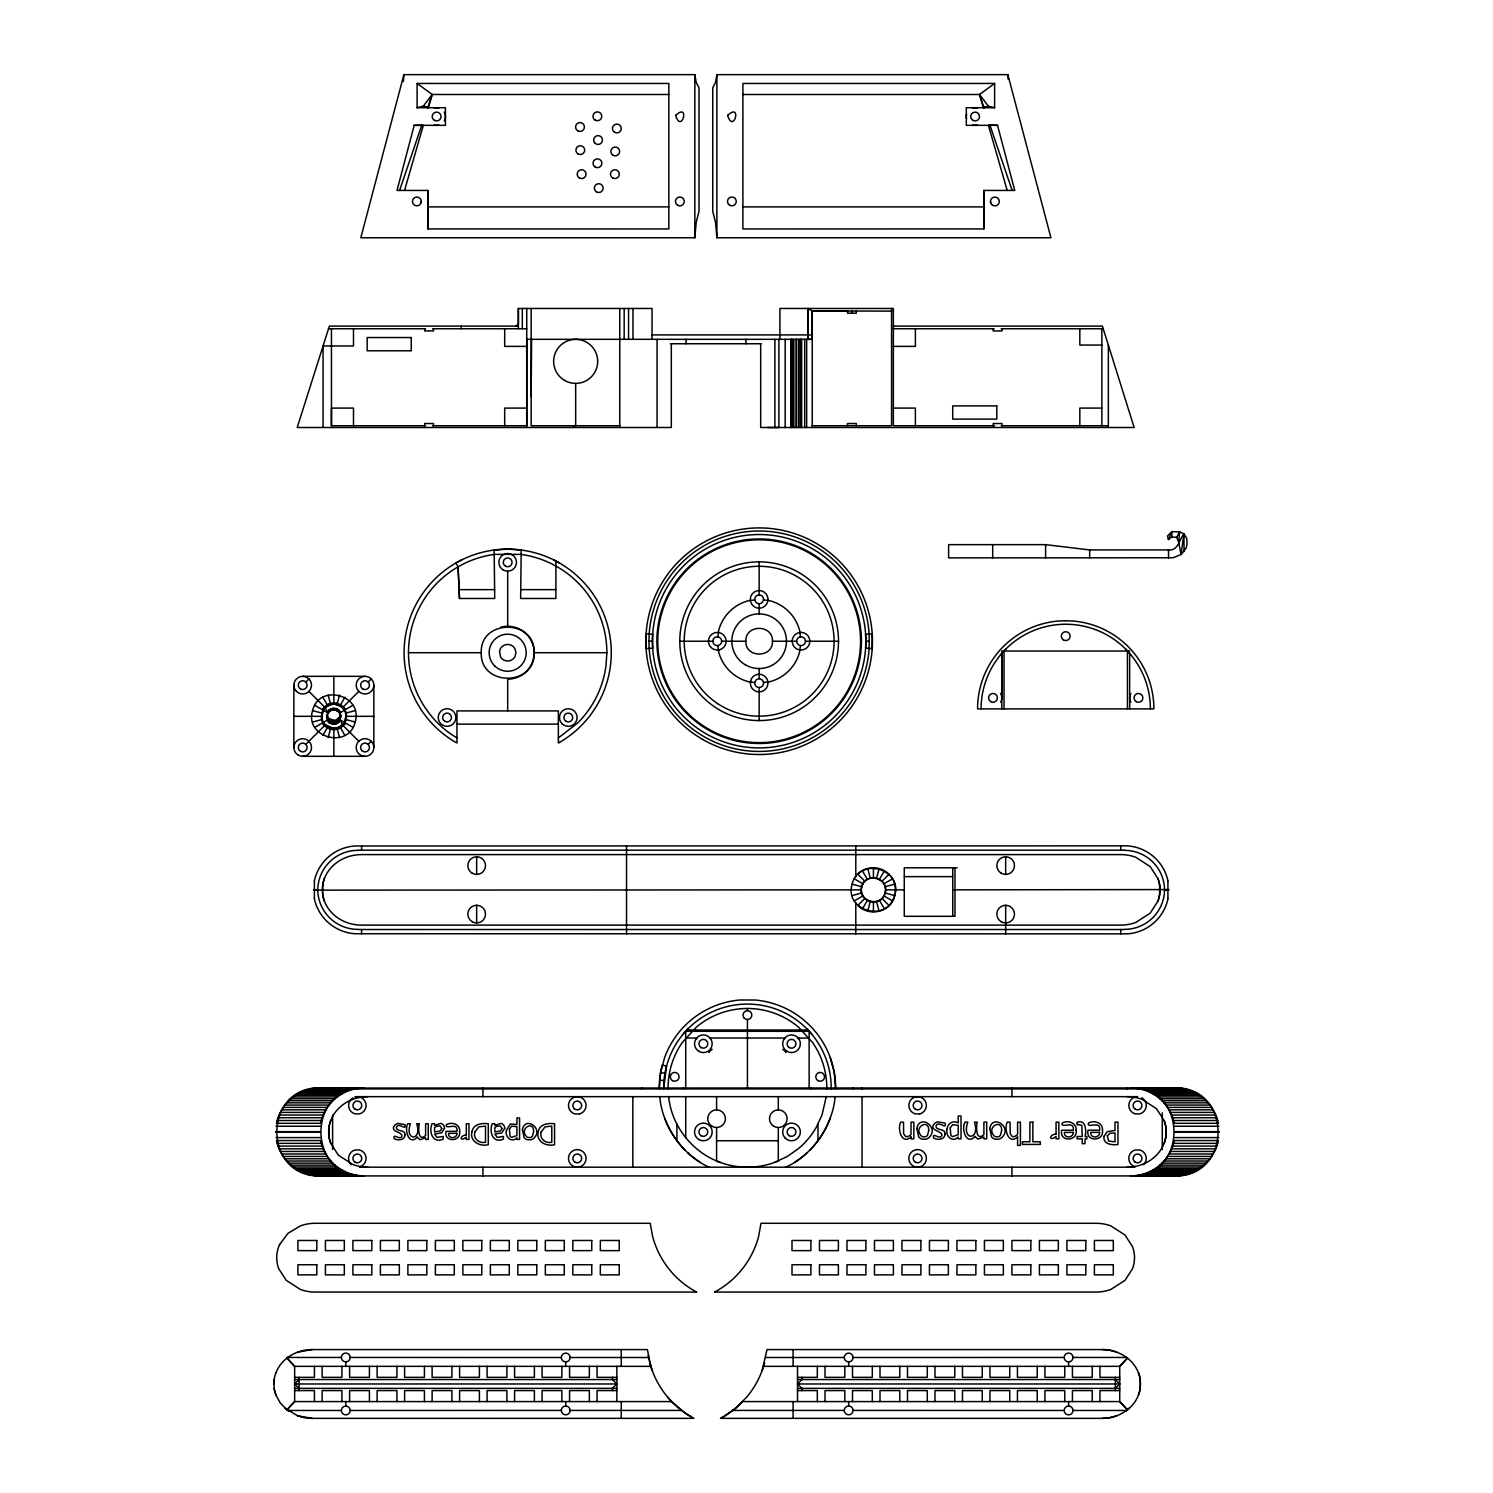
<?xml version="1.0" encoding="UTF-8"?>
<svg xmlns="http://www.w3.org/2000/svg" width="1493" height="1493" viewBox="0 0 1493 1493"><rect width="100%" height="100%" fill="white"/><g stroke="black" fill="none" stroke-linecap="round" stroke-linejoin="round"><path stroke-width="1.5" d="M323.067 427.502L323.067 345.965L353.486 345.965L353.486 328.74M425.598 425.729L331.446 425.729L331.446 328.74M333.853 676.329L333.872 703.763M424.684 328.74L424.684 330.942L433.493 330.942L433.493 328.74M518.37 328.74L518.37 308.472L652.068 308.472L652.068 339.322M621.256 1418.35L621.275 1401.591M793.119 1349.579L793.1 1366.338M994.674 425.729L893.355 425.729L893.355 308.472L779.906 308.472L779.906 339.322M1001.803 697.866L1001.803 651.041L1129.66 651.041M1004.024 708.876L1004.043 651.041M333.853 756.316L333.872 728.453L322.805 723.676L321.742 716.323L324.933 706.656C330.55 700.852 340.423 702.438 344.902 708.82L346.003 716.323L342.811 725.99C337.194 731.813 327.172 730.226 322.805 723.676M812.229 339.322L807.825 339.34L807.825 308.491L812.229 310.917L891.564 311.123L891.582 425.729L812.229 425.729M851.906 313.213L851.906 311.011M856.31 311.011L856.31 313.231L847.483 313.194L847.501 310.992L812.229 310.917L812.229 427.502M891.582 311.123L891.582 308.472M997.529 125.337L966.307 125.337L966.307 107.72L994.618 107.72L994.618 83.459L742.898 83.459L742.898 228.952L983.868 228.933L983.868 190.432L1014.736 190.432L997.529 125.337L989.934 125.113L988.422 125.337L1007.178 190.432M427.856 190.432L427.856 228.933L668.845 228.952L668.845 83.459L417.107 83.459L417.107 107.72L445.437 107.72L445.437 125.337L414.196 125.337L397.007 190.432L427.856 190.432L427.856 228.933M685.716 1087.837L685.735 1031.308L809.131 1031.308L809.15 1087.837M427.856 199.26L427.8 206.892L668.845 206.892M812.155 339.322L812.229 310.917M456.97 737.934L452.566 735.191A99.191 99.191 0 0 1 428.976 713.094L425.206 707.831A99.191 99.191 0 0 1 458.09 566.817L463.8 563.757A99.191 99.191 0 0 1 494.724 554.37L520.628 554.37A99.191 99.191 0 0 1 551.552 563.757L557.262 566.817A99.191 99.191 0 0 1 606.867 652.721L606.009 665.654A99.191 99.191 0 0 1 577.81 722.855L558.363 737.934M648.932 641.225L649.175 634.002A110.202 110.202 0 0 1 759.153 531.004A110.202 110.202 0 0 1 869.131 634.002L869.131 648.429A110.202 110.202 0 0 1 759.153 751.427A110.202 110.202 0 0 1 649.175 648.429L648.932 641.225L652.46 641.225L652.702 634.245L646.096 633.816L646.096 648.634L652.702 648.205L652.46 641.225M865.828 641.225L865.604 648.205A106.675 106.675 0 0 1 699.881 729.928A106.675 106.675 0 0 1 711.956 545.542A106.675 106.675 0 0 1 865.604 648.205L872.211 648.634L872.211 633.816L865.604 634.245L865.828 641.225L869.355 641.225M694.842 237.76L696.186 222.457L699.004 211.315L699.004 87.882L696.186 82.302L694.842 74.65L403.894 74.65L360.802 237.76L694.842 237.76L694.842 74.65M659.271 1088.938L660.597 1072.534L664.59 1057.697A88.18 88.18 0 0 1 739.744 1000.011L755.122 1000.011A88.18 88.18 0 0 1 835.613 1087.837L835.613 1088.938M663.676 1088.938L666.531 1066.17L662.276 1065.032A88.18 88.18 0 0 0 659.271 1087.837M320.304 1176.017C262.357 1177.38 262.357 1086.475 320.304 1087.837M314.407 898.469L314.407 881.243M364.385 1176.017C306.438 1177.38 306.438 1086.475 364.385 1087.837M1167.918 881.243L1167.918 898.469M1130.5 1176.017C1188.447 1177.38 1188.447 1086.475 1130.5 1087.837M1174.58 1176.017C1232.527 1177.38 1232.527 1086.475 1174.58 1087.837M403.39 81.592L403.894 74.65M274.208 1379.439L273.872 1383.974M322.712 885.256L322.712 894.456A32.305 32.305 0 0 0 324.448 901.193C328.18 911.122 336.709 918.811 346.581 922.431A43.036 43.036 0 0 0 361.586 925.119L1120.739 925.119A43.036 43.036 0 0 0 1135.744 922.45L1150.226 913.1L1157.877 901.193A32.305 32.305 0 0 0 1159.632 894.456L1159.632 885.256M1178.742 542.388L1179.619 531.881L1171.874 531.62L1167.489 536.006L1168.403 539.552L1171.874 536.92L1176.652 537.368L1178.742 542.388L1181.038 554.538L1172.994 557.766L948.615 557.878L948.615 544.646L1045.604 544.646L1089.685 549.928L1168.515 549.928C1178.201 551.122 1179.321 539.365 1183.93 533.859L1179.619 531.881L1176.652 537.368M716.883 74.65L715.558 82.302L712.74 87.882L712.74 211.315L715.558 222.457L716.883 237.76L1050.941 237.76L1007.85 74.65L716.883 74.65L716.883 237.76M275.906 1372.907C279.527 1363.184 287.906 1355.719 297.555 1352.191M330.737 728.043L330.606 729.275L330.737 728.024L333.872 729.704M344.902 708.82L337.007 704.621L337.138 703.39L327.546 704.64L327.807 705.834L322.899 708.802L323.365 710.257L324.933 706.656L322.899 708.802M339.919 716.621L335.57 720.503L335.57 722.705L339.583 719.626L340.46 714.121C343.166 725.467 324.578 725.131 327.247 714.121L327.471 718.04M312.578 710.631C304.236 737.71 348.895 749.654 355.166 722.015C363.508 694.936 318.849 683.01 312.578 710.631L321.742 713.075L322.992 710.052A12.56 12.56 0 0 1 324.989 707.439L308.92 691.39M322.861 735.433L327.583 727.203A12.56 12.56 0 0 1 324.989 725.206L321.742 719.57L321.742 713.075M327.266 716.323C327.247 705.387 345.088 710.164 339.583 719.626L352.964 727.334M344.902 735.414L340.161 727.203C347.123 723.359 348.485 712.963 342.755 707.439L358.787 691.39M421.101 202.6L421.25 201.462A4.404 4.404 0 0 0 414.643 197.636A4.404 4.404 0 0 0 414.643 205.269A4.404 4.404 0 0 0 421.25 201.462M481.231 652.721C479.944 618.737 535.408 618.737 534.121 652.721C535.408 686.687 479.944 686.687 481.231 652.721L408.485 652.721M717.834 636.876L718.693 630.382A41.879 41.879 0 0 1 748.31 600.765L754.823 599.906M745.828 641.225C745.194 624.111 773.113 624.111 772.46 641.225C773.113 658.32 745.194 658.32 745.828 641.225L721.679 641.225M800.453 645.555L799.595 652.049A41.879 41.879 0 0 1 769.996 681.666L763.483 682.525M852.13 884.155C843.769 911.215 888.41 923.178 894.699 895.557C903.078 868.497 858.419 856.515 852.13 884.155L861.704 886.711C857.113 901.604 881.672 908.192 885.125 893.001C889.716 878.108 865.175 871.52 861.704 886.711M826.245 1096.664L822.008 1114.991L816.148 1127.514A79.353 79.353 0 0 1 798.438 1148.64L787.11 1156.571L774.568 1162.412M1183.93 533.859L1181.038 554.538L1186.114 548.08L1187.066 544.18L1186.823 538.693L1183.93 533.859L1184.042 551.626M327.546 728.005L327.807 726.83M339.937 705.834L340.199 704.64M328.18 737.617L330.625 728.453M337.119 704.192L339.564 695.029M867.713 911.141L870.27 901.567M876.559 878.145L879.116 868.571M404.547 190.432L423.321 125.337L414.196 125.337M417.107 83.459L432.205 94.488L428.398 107.72L423.321 106.171L417.107 107.72M785.785 1167.19C813.088 1155.041 832.777 1124.696 835.054 1097.243M762.214 1370.331L766.991 1349.579L1102.151 1349.579C1117.361 1349.411 1133 1358.331 1138.468 1372.907M399.583 190.432L421.791 125.113M432.205 94.488L427.707 107.72L423.321 106.171L432.205 94.488L668.845 94.488M275.925 1372.683A31.428 31.428 0 0 0 273.872 1383.787L274.208 1388.453A31.428 31.428 0 0 0 275.906 1395.022L280.329 1403.065L286.936 1409.821L294.644 1401.591L294.644 1366.338L286.936 1358.07L288.877 1356.689M324.448 878.519C328.18 868.59 336.709 860.901 346.581 857.281A43.036 43.036 0 0 1 361.586 854.593L1120.739 854.593A43.036 43.036 0 0 1 1135.744 857.262L1150.226 866.593L1157.877 878.519M367.857 1167.19A43.036 43.036 0 0 1 352.852 1164.521L338.37 1155.19L330.718 1143.265A32.305 32.305 0 0 1 328.983 1136.528L328.983 1127.327A32.305 32.305 0 0 1 330.718 1120.59C334.451 1110.661 342.979 1102.972 352.852 1099.352A43.036 43.036 0 0 1 367.857 1096.664M1127.01 1096.664A43.036 43.036 0 0 1 1142.014 1099.333L1156.496 1108.683L1164.148 1120.59A32.305 32.305 0 0 1 1165.902 1127.327L1165.902 1136.528A32.305 32.305 0 0 1 1164.148 1143.265C1160.416 1153.193 1151.887 1160.882 1142.014 1164.503A43.036 43.036 0 0 1 1127.01 1167.19M1140.167 1379.439L1140.167 1388.453A31.428 31.428 0 0 1 1138.468 1395.022C1132.982 1409.597 1117.361 1418.518 1102.151 1418.35L720.466 1418.35L723.06 1417.006M1168.403 539.552L1171.874 531.62L1171.874 536.92M344.883 697.231L340.161 705.442L338.631 704.808M862.394 908.938L867.358 900.354A12.131 12.131 0 0 0 885.536 889.847L904.273 889.847M879.47 879.358L884.435 870.774M314.78 705.331L322.992 710.052L324.989 707.439M327.266 712.516C329.225 707.047 338.519 707.047 340.479 712.516M337.007 728.043L337.138 729.275L333.872 728.453L339.937 726.83L344.36 722.388L344.939 723.974L342.811 725.99L340.479 720.149M695.719 1039.352L697.119 1037.523M783.881 1039.352L785.281 1037.523M323.365 722.388L324.933 725.99L323.365 722.388A12.131 12.131 0 0 0 342.438 724.889L344.36 722.388M1000.889 654.475L1005.89 649.026M683.271 1034.014L688.217 1028.621M1125.498 1356.689L1127.439 1358.107L1119.731 1366.338L1119.731 1401.591L1127.42 1409.821L1129.268 1408.272L1125.498 1411.24M297.555 1415.737L285.107 1408.235L286.936 1409.821L294.644 1401.591L671.719 1401.591L684.764 1412.826L693.909 1418.35L312.224 1418.35L297.536 1415.737A42.196 42.196 0 0 0 312.224 1418.35M1127.439 1358.107L1119.731 1366.338L763.483 1366.338L764.547 1362.922A89.057 89.057 0 0 1 746.743 1397.112L735.769 1408.104L723.06 1417.006A89.057 89.057 0 0 0 741.498 1402.841L742.656 1401.591L1119.731 1401.591L1127.439 1409.821M516.149 326.109L518.37 323.906L518.37 308.472M305.804 682.04L308.92 678.923M305.804 744.372L324.989 725.206L327.583 727.203M368.136 682.04L371.272 678.923M368.136 744.372L371.272 741.256M299.048 1388.378L294.644 1383.974L299.048 1379.551M864.839 898.431L857.822 905.449A22.04 22.04 0 0 0 889.007 905.449A22.04 22.04 0 0 0 889.007 874.263A22.04 22.04 0 0 0 857.822 874.263L864.839 881.281M881.99 881.281L889.007 874.263M612.447 1377.348L612.447 1379.551L616.852 1383.974L612.447 1388.378L612.447 1390.58M801.928 1390.58L801.928 1388.378L797.523 1383.974L801.928 1379.551L801.928 1377.348M1115.308 1388.378L1119.731 1383.974L1115.308 1379.551M328.572 722.071A7.502 7.502 0 0 0 339.172 722.071L340.479 720.372L335.589 724.105L329.188 722.892L327.266 720.372L327.471 715.838M742.898 94.488L979.52 94.488L994.618 83.459M314.78 727.371L328.143 719.626L329.188 721.007L328.124 717.424M352.945 705.293L339.602 713.019M854.332 900.876L862.917 895.912M883.912 883.8L892.497 878.836M461.86 559.8L455.869 562.992L458.09 566.817L459.471 598.469L494.724 598.469L494.146 550.003L507.676 549.125L521.206 550.003L520.628 598.469L555.881 598.469L555.881 561.088M322.843 697.25L327.583 705.442L330.625 704.192L328.143 695.047M327.807 705.834L333.872 702.942L333.872 704.211L337.007 704.621M342.438 724.889L344.939 723.974M312.578 722.052L321.742 719.57M346.003 713.075L355.166 710.612M852.13 895.557L861.704 893.001M885.125 886.711L894.699 884.155M434.332 108.019L436.609 107.72A8.809 8.809 0 0 1 438.905 108.019M329.188 718.805L335.57 720.503M313.567 890.145L861.293 889.847M952.758 889.847L1168.776 889.567M312.224 1349.579L297.536 1352.191A42.196 42.196 0 0 1 312.224 1349.579L647.383 1349.579L650.892 1366.338L294.644 1366.338L286.936 1358.107M767.57 427.502L778.898 427.502L778.898 339.322M321.742 716.323L293.86 716.323M742.898 206.892L983.943 206.892L983.868 199.26M518.37 326.109L329.374 326.109L297.219 427.502L671.309 427.502L671.309 343.745M893.355 326.109L1102.394 326.109L1134.157 427.502L760.683 427.502L760.683 343.745M328.535 328.74L425.598 328.74M432.578 328.74L526.73 328.74M893.355 328.74L994.245 328.74M1001.187 328.74L1103.234 328.74M652.068 334.917L812.248 334.917M810.531 339.322L526.73 339.322L526.73 425.729L432.578 425.729M670.488 343.745L761.225 343.745M1101.871 345.07L1079.831 345.07L1079.831 328.74M526.73 346.376L504.69 346.376L504.69 328.74M893.355 346.376L915.396 346.376L915.396 328.74M531.153 396.634L531.583 338.631M526.73 408.093L504.69 408.093L504.69 425.729M893.355 408.093L915.396 408.093L915.396 425.729M1101.871 408.093L1079.831 408.093L1079.831 425.729M619.763 425.729L531.153 425.729L531.153 308.472M1001.187 425.729L1108.347 425.729M459.471 589.642L494.724 589.642M520.628 589.642L555.881 589.642M679.8 641.225L712.87 641.225A4.404 4.404 0 0 0 717.275 645.629L718.413 645.48A4.404 4.404 0 0 0 718.413 636.951L717.275 636.802A4.404 4.404 0 0 0 712.87 641.225M772.46 641.225L796.627 641.225M805.436 641.225A4.404 4.404 0 0 0 801.032 636.802L799.893 636.951A4.404 4.404 0 0 0 799.893 645.48L801.032 645.629A4.404 4.404 0 0 0 805.436 641.225L838.506 641.225A79.353 79.353 0 0 0 719.477 572.491A79.353 79.353 0 0 0 719.477 709.94A79.353 79.353 0 0 0 838.506 641.225M534.121 652.721L606.867 652.721M302.687 676.329L365.02 676.329M346.003 716.323L373.847 716.323M456.97 724.124L558.363 724.124M302.687 756.316L365.02 756.316M358.171 850.189L1124.154 850.189M957.181 867.806L904.273 867.806L904.273 916.31L954.979 916.31L954.979 867.806M904.366 876.634L952.59 876.634M358.171 929.523L1124.154 929.523M686.929 1030.002L807.937 1030.002M685.716 1038.046L696.708 1038.046M709.996 1038.046L784.889 1038.046M798.158 1038.046L809.15 1038.046M314.556 1088.21L358.637 1088.21M1136.248 1088.21L1180.328 1088.21M311.664 1088.696L355.763 1088.696M1139.122 1088.696L1183.202 1088.696M308.827 1089.349L352.908 1089.349M1141.958 1089.349L1186.039 1089.349M306.046 1090.17L350.127 1090.17M1144.758 1090.17L1188.839 1090.17M303.303 1091.196L347.384 1091.196M1147.482 1091.196L1191.563 1091.196M300.653 1092.372L344.734 1092.372M1150.151 1092.372L1194.232 1092.372M298.077 1093.734L342.158 1093.734M1152.708 1093.734L1196.807 1093.734M295.595 1095.265L339.676 1095.265M1155.19 1095.265L1199.271 1095.265M355.297 1096.664L1137.535 1096.664A8.771 8.771 0 0 0 1135.259 1113.89L1139.794 1113.89A8.771 8.771 0 0 0 1141.921 1097.84M293.225 1096.944L337.306 1096.944M1157.579 1096.944L1201.66 1096.944M290.967 1098.755L335.048 1098.755M1159.837 1098.755L1203.918 1098.755M288.84 1100.733L332.92 1100.733M1161.965 1100.733L1206.045 1100.733M286.824 1102.842L330.923 1102.842M1163.961 1102.842L1208.042 1102.842M284.976 1105.063L329.057 1105.063M1165.809 1105.063L1209.89 1105.063M283.278 1107.414L327.359 1107.414M1167.526 1107.414L1211.607 1107.414M281.729 1109.859L325.81 1109.859M1169.056 1109.859L1213.137 1109.859M280.348 1112.416L324.429 1112.416M1170.437 1112.416L1214.518 1112.416M279.135 1115.047L323.234 1115.047M1171.65 1115.047L1215.731 1115.047M278.109 1117.734L322.189 1117.734M1172.677 1117.734L1216.758 1117.734M277.269 1120.496L321.35 1120.496M1173.535 1120.496L1217.616 1120.496M276.597 1123.315L320.678 1123.315M1174.189 1123.315L1218.269 1123.315M276.112 1126.245L320.193 1126.245M1174.674 1126.245L1218.773 1126.245M275.757 1131.638L319.838 1131.638M1175.047 1131.638L1219.128 1131.638M275.757 1132.217L319.838 1132.217M1175.047 1132.217L1219.128 1132.217M276.112 1137.61L320.193 1137.61M1174.674 1137.61L1218.773 1137.61M276.597 1140.54L320.678 1140.54M1174.189 1140.54L1218.269 1140.54M716.584 1140.745L778.301 1140.745M277.269 1143.358L321.35 1143.358M1173.535 1143.358L1217.616 1143.358M278.109 1146.12L322.189 1146.12M1172.677 1146.12L1216.758 1146.12M279.135 1148.826L323.234 1148.826M1171.65 1148.826L1215.731 1148.826M280.348 1151.458L324.429 1151.458M1170.437 1151.458L1214.518 1151.458M281.729 1153.996L325.81 1153.996M1169.056 1153.996L1213.137 1153.996M283.278 1156.44L327.359 1156.44M1167.526 1156.44L1211.607 1156.44M284.976 1158.792L329.057 1158.792M1165.809 1158.792L1209.89 1158.792M286.824 1161.013L330.923 1161.013M1163.961 1161.013L1208.042 1161.013M288.84 1163.122L332.92 1163.122M1161.965 1163.122L1206.045 1163.122M290.967 1165.1L335.048 1165.1M1159.837 1165.1L1203.918 1165.1M293.225 1166.929L337.306 1166.929M1157.579 1166.929L1201.66 1166.929M359.664 1167.19L1133.971 1167.19M295.595 1168.608L339.676 1168.608M1155.19 1168.608L1199.271 1168.608M298.077 1170.12L342.158 1170.12M1152.708 1170.12L1196.807 1170.12M300.653 1171.482L344.734 1171.482M1150.151 1171.482L1194.232 1171.482M303.303 1172.658L347.384 1172.658M1147.482 1172.658L1191.563 1172.658M306.046 1173.685L350.127 1173.685M1144.758 1173.685L1188.839 1173.685M308.827 1174.524L352.908 1174.524M1141.958 1174.524L1186.039 1174.524M311.664 1175.178L355.763 1175.178M1139.122 1175.178L1183.202 1175.178M314.556 1175.644L358.637 1175.644M1136.248 1175.644L1180.328 1175.644M317.449 1175.924L1177.417 1175.924M341.374 1357.454L287.832 1357.454M350.202 1357.454A4.404 4.404 0 0 0 343.577 1353.647A4.404 4.404 0 0 0 343.577 1361.28A4.404 4.404 0 0 0 350.202 1357.454L561.312 1357.51M1064.173 1357.454L853.063 1357.51A4.404 4.404 0 0 1 846.456 1361.317A4.404 4.404 0 0 1 846.456 1353.684A4.404 4.404 0 0 1 853.063 1357.51M1073 1357.454A4.404 4.404 0 0 0 1066.375 1353.647A4.404 4.404 0 0 0 1066.375 1361.28A4.404 4.404 0 0 0 1073 1357.454L1126.543 1357.454M570.121 1357.51A4.404 4.404 0 0 0 563.514 1353.684A4.404 4.404 0 0 0 563.514 1361.317A4.404 4.404 0 0 0 570.121 1357.51L648.615 1357.51M765.76 1357.51L844.236 1357.51M294.644 1377.348L314.444 1377.348L314.444 1366.338M616.852 1377.348L597.051 1377.348L597.051 1366.338M797.523 1377.348L817.324 1377.348L817.324 1366.338M1119.731 1377.348L1099.93 1377.348L1099.93 1366.338M294.644 1379.551L616.852 1379.551M797.523 1379.551L1119.731 1379.551M294.644 1383.974L616.852 1383.974M797.523 1383.974L1119.731 1383.974M294.644 1388.378L616.852 1388.378M797.523 1388.378L1119.731 1388.378M294.644 1390.58L314.444 1390.58L314.444 1401.591M616.852 1390.58L597.051 1390.58L597.051 1401.591M797.523 1390.58L817.324 1390.58L817.324 1401.591M1119.731 1390.58L1099.93 1390.58L1099.93 1401.591M287.832 1410.474L341.374 1410.474M350.202 1410.474A4.404 4.404 0 0 0 343.577 1406.649A4.404 4.404 0 0 0 343.577 1414.282A4.404 4.404 0 0 0 350.202 1410.474L561.312 1410.418M570.121 1410.418A4.404 4.404 0 0 0 563.514 1406.611A4.404 4.404 0 0 0 563.514 1414.244A4.404 4.404 0 0 0 570.121 1410.418L681.61 1410.418M732.764 1410.418L844.236 1410.418M853.063 1410.418A4.404 4.404 0 0 0 846.456 1406.611A4.404 4.404 0 0 0 846.456 1414.244A4.404 4.404 0 0 0 853.063 1410.418L1064.173 1410.474M1073 1410.474A4.404 4.404 0 0 0 1066.375 1406.649A4.404 4.404 0 0 0 1066.375 1414.282A4.404 4.404 0 0 0 1073 1410.474L1126.543 1410.474M1164.372 889.847L1168.776 890.145M313.567 889.567L317.953 889.847M659.607 1080.167L663.993 1080.54M977.392 108.019L975.116 107.72A8.809 8.809 0 0 0 972.839 108.019M763.483 599.906L769.996 600.765A41.879 41.879 0 0 1 799.595 630.382L800.453 636.876M754.823 682.525L748.31 681.666A41.879 41.879 0 0 1 718.693 652.049L717.834 645.555M660.597 1072.534L664.945 1073.299M994.618 107.72L988.422 106.171L983.346 107.72L979.52 94.488L988.422 106.171L984.018 107.72L979.52 94.488M346.003 719.57L355.166 722.015M885.125 893.001L894.699 895.557M720.298 1162.412C692.509 1152.521 671.551 1126.058 668.64 1096.664M709.1 1167.19C681.797 1155.041 662.09 1124.696 659.831 1097.243M553.492 559.8L559.483 562.992M854.332 878.836L862.917 883.8M883.912 895.912L892.497 900.876M322.992 710.052L328.143 713.019M286.936 1409.821L288.877 1411.24M881.99 898.431L889.007 905.449M342.755 725.206L358.787 741.256M1125.591 649.026L1130.574 654.475M806.668 1028.621L811.595 1034.014M667.614 1397.112L672.876 1402.841M344.006 709.791L344.36 710.257A12.131 12.131 0 0 0 325.306 707.757L327.266 712.273M797.747 1037.523L799.166 1039.352M709.586 1037.523L710.985 1039.352M862.394 870.774L867.358 879.358A12.131 12.131 0 0 0 867.358 900.354M879.47 900.354L884.435 908.938M989.934 125.113L1012.142 190.432M830.295 1057.697L834.27 1072.534L835.613 1087.837M649.828 1362.922L652.161 1370.331M337.119 728.453L339.583 737.617M867.713 868.571L870.27 878.145M876.559 901.567L879.116 911.141M339.937 726.83L340.199 728.005M328.665 718.114L329.188 721.007M990.475 201.462L990.624 202.6M1007.85 74.65L1008.167 79.278M458.09 566.817L459.471 598.469M1127.42 651.041L1127.458 708.876M800.901 339.322L800.939 427.502M800.136 339.322L800.229 427.502M798.606 339.322L798.624 427.502M793.119 1418.35L793.1 1401.591M685.716 1096.664L685.735 1137.666M621.256 1349.579L621.275 1366.338M339.583 717.424L339.583 719.626M338.538 718.805L338.538 721.007M337.157 719.85L337.175 722.052M333.853 720.727L333.853 722.929M332.155 720.503L332.155 722.705M330.55 719.85L330.55 722.052A6.607 6.607 0 0 0 340.479 716.323A6.607 6.607 0 0 0 330.569 710.593A6.607 6.607 0 0 0 330.569 722.052M1170.101 1087.837L1170.101 1088.938L324.783 1088.938L324.783 1087.837M1168.515 549.928L1168.515 557.878M1162.282 1112.77L1162.282 1149.554M1129.66 653.281L1129.66 708.876M1127.01 1087.837L1127.01 1088.938M1120.739 845.766L1120.739 850.189M1120.739 929.523L1120.739 933.946M1115.308 1377.348L1115.308 1390.58M1108.347 345.07L1108.347 427.502M1101.871 328.74L1101.871 425.729M1092.241 1366.338L1092.241 1377.348L1072.422 1377.348L1072.422 1366.338M1092.241 1401.591L1092.241 1390.58L1072.422 1390.58L1072.422 1401.591M1089.685 549.928L1089.685 557.878M1068.577 1361.877L1068.577 1366.338M1068.577 1401.591L1068.577 1406.051M1064.733 1366.338L1064.733 1377.348L1044.932 1377.348L1044.932 1366.338M1064.733 1401.591L1064.733 1390.58L1044.932 1390.58L1044.932 1401.591M1045.604 544.646L1045.604 557.878M1037.243 1366.338L1037.243 1377.348L1017.442 1377.348L1017.442 1366.338M1037.243 1401.591L1037.243 1390.58L1017.442 1390.58L1017.442 1401.591M1011.937 1087.837L1011.937 1096.664M1011.937 1167.19L1011.937 1176.017M1009.753 1366.338L1009.753 1377.348L989.952 1377.348L989.952 1366.338M1009.753 1401.591L1009.753 1390.58L989.952 1390.58L989.952 1401.591M1005.666 856.795L1005.666 874.431M1005.666 905.281L1005.666 933.946M1002.027 328.74L1002.027 330.961L993.2 330.961L993.2 328.74M1002.027 425.729L1002.027 423.527L993.2 423.527L993.2 425.729M1001.803 653.467L1001.803 708.876M992.696 544.646L992.696 557.878M983.868 190.432L983.868 228.933M982.263 1366.338L982.263 1377.348L962.462 1377.348L962.462 1366.338M982.263 1401.591L982.263 1390.58L962.462 1390.58L962.462 1401.591M954.774 1366.338L954.774 1377.348L934.973 1377.348L934.973 1366.338M954.774 1401.591L954.774 1390.58L934.973 1390.58L934.973 1401.591M952.758 867.806L952.758 916.31M927.284 1366.338L927.284 1377.348L907.483 1377.348L907.483 1366.338M927.284 1401.591L927.284 1390.58L907.483 1390.58L907.483 1401.591M899.794 1366.338L899.794 1377.348L879.993 1377.348L879.993 1366.338M899.794 1401.591L899.794 1390.58L879.993 1390.58L879.993 1401.591M873.424 867.806L873.424 877.735M873.424 901.977L873.424 911.906M872.304 1366.338L872.304 1377.348L852.503 1377.348L852.503 1366.338M872.304 1401.591L872.304 1390.58L852.503 1390.58L852.503 1401.591M862.058 1087.837L862.058 1088.938M862.058 1096.664L862.058 1167.19M856.31 425.729L856.31 423.527L847.501 423.527L847.501 425.729M855.788 845.766L855.788 876.932M855.788 902.78L855.788 933.946M853.231 1087.837L853.231 1088.938M848.659 1361.915L848.659 1366.338M848.659 1401.591L848.659 1406.014M844.814 1366.338L844.814 1377.348L825.013 1377.348L825.013 1366.338M844.814 1401.591L844.814 1390.58L825.013 1390.58L825.013 1401.591M831.19 1088.938L831.19 1087.837A83.757 83.757 0 0 0 747.433 1004.08A83.757 83.757 0 0 0 663.676 1087.837M826.786 1088.938L826.786 1087.837A79.353 79.353 0 0 0 812.435 1042.338L798.438 1027.053A79.353 79.353 0 0 0 696.429 1027.053L682.432 1042.338A79.353 79.353 0 0 0 668.08 1087.837L668.08 1088.938M817.977 1124.042L817.977 1140.615M811.352 1087.837L811.352 1088.938M807.825 308.472L807.825 339.322M806.649 339.322L806.649 427.502M804.69 339.322L804.69 427.502M801.666 339.322L801.666 427.502M797.523 1366.338L797.523 1401.591M796.515 339.322L796.515 427.502M796.254 339.322L796.161 427.502M793.847 339.322L793.847 427.502M792.41 339.322L792.41 427.502M791.421 339.322L791.421 427.502M790.954 339.322L790.954 427.502M785.187 339.322L785.187 427.502M778.301 1096.664L778.301 1109.878M778.301 1127.514L778.301 1160.863M774.904 339.322L774.904 427.502M759.153 561.872L759.153 594.923A4.404 4.404 0 0 1 763.558 599.346L763.408 600.485A4.404 4.404 0 0 1 754.898 600.485L754.749 599.346A4.404 4.404 0 0 1 759.153 594.923M759.153 603.751L759.153 613.884M759.153 668.547L759.153 678.699M759.153 687.508A4.404 4.404 0 0 0 763.558 683.103L763.408 681.965A4.404 4.404 0 0 0 754.898 681.965L754.749 683.103A4.404 4.404 0 0 0 759.153 687.508L759.153 720.578M747.433 1008.503L747.433 1010.705M747.433 1019.514L747.433 1087.837M745.977 339.322L745.977 343.745M716.584 1096.664L716.584 1109.878M716.584 1127.514L716.584 1160.863M686.015 339.322L686.015 343.745M683.514 1087.837L683.514 1088.938M676.908 1124.042L676.908 1140.615M657.069 339.322L657.069 427.502M641.635 1087.837L641.635 1088.938M632.976 308.472L632.976 339.322M632.827 1096.664L632.827 1167.19M628.572 308.472L628.572 339.322M626.537 845.766L626.537 933.946M624.167 308.472L624.167 339.322M619.763 308.472L619.763 427.502M616.852 1366.338L616.852 1401.591M589.362 1366.338L589.362 1377.348L569.561 1377.348L569.561 1366.338M589.362 1401.591L589.362 1390.58L569.561 1390.58L569.561 1401.591M575.663 383.421L575.663 425.729M573.592 425.729L573.592 427.502M565.716 1361.915L565.716 1366.338M565.716 1401.591L565.716 1406.014M561.872 1366.338L561.872 1377.348L542.071 1377.348L542.071 1366.338M561.872 1401.591L561.872 1390.58L542.071 1390.58L542.071 1401.591M534.382 1366.338L534.382 1377.348L514.581 1377.348L514.581 1366.338M534.382 1401.591L534.382 1390.58L514.581 1390.58L514.581 1401.591M526.73 308.472L526.73 427.502M522.326 308.472L522.326 328.74M507.676 571.166L507.676 626.258M507.676 710.911L507.676 679.166A26.445 26.445 0 0 0 533.897 649.268A26.445 26.445 0 0 0 500.827 627.172M506.892 1366.338L506.892 1377.348L487.091 1377.348L487.091 1366.338M506.892 1401.591L506.892 1390.58L487.091 1390.58L487.091 1401.591M482.93 1087.837L482.93 1096.664M482.93 1167.19L482.93 1176.017M479.402 1366.338L479.402 1377.348L459.601 1377.348L459.601 1366.338M479.402 1401.591L479.402 1390.58L459.601 1390.58L459.601 1401.591M476.659 856.795L476.659 874.431M476.659 905.281L476.659 922.917M461.206 326.109L461.206 328.74M451.912 1366.338L451.912 1377.348L432.112 1377.348L432.112 1366.338M451.912 1401.591L451.912 1390.58L432.112 1390.58L432.112 1401.591M433.493 425.729L433.493 423.527L424.684 423.527L424.684 425.729M424.423 1366.338L424.423 1377.348L404.622 1377.348L404.622 1366.338M424.423 1401.591L424.423 1390.58L404.622 1390.58L404.622 1401.591M396.933 1366.338L396.933 1377.348L377.132 1377.348L377.132 1366.338M396.933 1401.591L396.933 1390.58L377.132 1390.58L377.132 1401.591M373.847 685.156A8.809 8.809 0 0 1 360.615 692.789A8.809 8.809 0 0 1 360.615 677.523A8.809 8.809 0 0 1 373.847 685.156L373.847 747.489A8.809 8.809 0 0 1 360.615 755.141A8.809 8.809 0 0 1 360.615 739.856A8.809 8.809 0 0 1 373.847 747.489M369.424 1366.338L369.424 1377.348L349.623 1377.348L349.623 1366.338M369.424 1401.591L369.424 1390.58L349.623 1390.58L349.623 1401.591M361.586 845.766L361.586 850.189M361.586 929.523L361.586 933.946M353.486 425.729L353.486 408.093L331.446 408.093L331.446 425.729M345.779 1361.877L345.779 1366.338M345.779 1401.591L345.779 1406.051M341.934 1366.338L341.934 1377.348L322.133 1377.348L322.133 1366.338M341.934 1401.591L341.934 1390.58L322.133 1390.58L322.133 1401.591M332.603 1115.066L332.603 1149.554M299.048 1377.348L299.048 1390.58M293.86 685.156L293.86 747.489M977.392 125.039A8.809 8.809 0 0 1 972.839 125.039M966.606 118.805A8.809 8.809 0 0 1 966.606 114.252M444.261 112.124A8.809 8.809 0 0 1 444.261 120.933M438.905 125.039A8.809 8.809 0 0 1 434.332 125.039M981.088 708.876A84.634 84.634 0 0 1 1065.741 624.242A84.634 84.634 0 0 1 1150.375 708.876M1000.627 693.461A8.809 8.809 0 0 1 1000.627 702.27M1130.836 702.27A8.809 8.809 0 0 1 1130.836 693.461M342.755 707.439A12.56 12.56 0 0 1 340.161 727.203M322.992 722.612A12.56 12.56 0 0 1 321.312 716.323M327.583 705.442A12.56 12.56 0 0 1 330.625 704.192M328.572 710.575A7.502 7.502 0 0 1 339.172 710.575M324.448 901.193A32.155 32.155 0 0 1 324.448 878.388A32.305 32.305 0 0 0 322.693 885.05M358.171 850.357A39.994 39.994 0 0 0 317.766 889.847A39.994 39.994 0 0 0 358.171 929.355M1157.877 901.193A32.155 32.155 0 0 0 1157.877 878.388A32.305 32.305 0 0 1 1159.632 885.05M1124.154 850.357A39.994 39.994 0 0 1 1164.559 889.847A39.994 39.994 0 0 1 1124.154 929.355M314.295 898.487A44.435 44.435 0 0 0 355.259 933.722L1127.066 933.853A44.435 44.435 0 0 0 1168.03 898.487M314.295 881.225A44.435 44.435 0 0 1 355.259 845.99L1127.066 845.859A44.435 44.435 0 0 1 1168.03 881.225M867.358 879.358A12.131 12.131 0 0 1 885.536 889.847M330.718 1120.59A32.155 32.155 0 0 0 328.628 1131.937A32.155 32.155 0 0 0 330.718 1143.265M355.073 1096.963A8.771 8.771 0 0 1 365.804 1103.159A8.771 8.771 0 0 1 359.608 1113.89L355.073 1113.89A8.771 8.771 0 0 1 352.964 1097.84M778.861 1160.714A79.353 79.353 0 0 1 716.005 1160.714M1164.148 1120.59A32.155 32.155 0 0 1 1166.238 1131.937A32.155 32.155 0 0 1 1164.148 1143.265M1218.381 1140.559A44.435 44.435 0 0 1 1177.417 1175.793M317.449 1175.793A44.435 44.435 0 0 1 276.485 1140.559M276.485 1123.296A44.435 44.435 0 0 1 317.449 1088.061L1177.417 1087.93A44.435 44.435 0 0 1 1218.381 1123.296M1174.3 1140.559A44.435 44.435 0 0 1 1133.336 1175.793M1133.336 1088.061A44.435 44.435 0 0 1 1174.3 1123.296M361.549 1175.793A44.435 44.435 0 0 1 320.566 1140.559M320.566 1123.296A44.435 44.435 0 0 1 361.549 1088.061M830.295 1117.996A88.18 88.18 0 0 1 809.785 1150.189M685.082 1150.189A88.18 88.18 0 0 1 664.59 1117.996M700.049 1162.095A65.823 65.823 0 0 1 687.956 1152.82M806.929 1152.82A65.823 65.823 0 0 1 794.836 1162.095M1143.731 1164.633A8.771 8.771 0 0 0 1139.794 1149.965L1135.259 1149.965A8.771 8.771 0 0 0 1135.259 1166.891M359.608 1166.891A8.771 8.771 0 0 0 359.608 1149.965L355.073 1149.965A8.771 8.771 0 0 0 351.135 1164.633M708.951 1052.584A8.809 8.809 0 0 1 712.18 1049.355M782.705 1049.355A8.809 8.809 0 0 1 785.934 1052.584M691.315 1417.006A89.057 89.057 0 0 1 648.149 1355.345M1138.45 1394.966A31.278 31.278 0 0 0 1138.45 1372.72A31.428 31.428 0 0 1 1140.167 1379.271M1102.151 1349.579A42.196 42.196 0 0 1 1116.82 1352.191M1116.82 1415.737A42.196 42.196 0 0 1 1102.151 1418.35M275.906 1394.966A31.428 31.428 0 0 1 274.208 1388.415M506.5 1130.145C504.335 1136.453 511.651 1143.489 516.914 1137.815L516.914 1139.458L519.564 1139.458L519.564 1117.94L516.914 1117.94L516.914 1124.528L510.382 1124.005L506.5 1130.145M947.141 1128.969C944.845 1135.669 952.609 1143.134 958.207 1137.106L958.207 1138.86L961.007 1138.86L961.007 1115.999L958.207 1115.999L958.207 1122.997C953.56 1119.731 947.29 1123.576 947.141 1128.969M522.401 1129.716L524.192 1137.722A6.196 6.196 0 0 0 527.775 1139.756L530.799 1139.756A6.271 6.271 0 0 0 534.401 1137.703C543.452 1128.223 524.957 1115.775 522.401 1129.716M916.833 1128.521L918.736 1137.013A6.588 6.588 0 0 0 922.543 1139.178L925.753 1139.178A6.663 6.663 0 0 0 929.56 1136.994C939.19 1126.935 919.557 1113.703 916.833 1128.521M989.728 1128.521L991.632 1137.013A6.588 6.588 0 0 0 995.439 1139.178L998.649 1139.178A6.663 6.663 0 0 0 1002.456 1136.994C1012.086 1126.935 992.453 1113.703 989.728 1128.521M459.639 1131.507C461.244 1142.201 443.384 1142.388 446.071 1131.321L456.951 1131.321C458.426 1121.374 444.858 1130.35 446.351 1124.696C451.726 1121.392 460.423 1124.304 459.639 1131.507M1076.136 1130.406C1077.834 1141.753 1058.854 1141.958 1061.71 1130.22L1073.28 1130.22C1074.811 1119.713 1060.683 1129.137 1062.027 1123.184C1067.719 1119.675 1076.957 1122.773 1076.136 1130.406M1102.469 1130.406C1104.167 1141.753 1085.206 1141.958 1088.061 1130.22L1099.613 1130.22C1101.181 1119.657 1086.792 1129.175 1088.36 1123.184C1094.052 1119.675 1103.308 1122.773 1102.469 1130.406M1134.531 1257.685L1134.195 1262.164A31.428 31.428 0 0 1 1132.496 1268.733L1125.013 1280.341L1110.848 1289.448A42.196 42.196 0 0 1 1096.179 1292.061L714.494 1292.061L717.088 1290.717A89.057 89.057 0 0 0 758.575 1236.633L761.019 1223.29L1096.179 1223.29A42.196 42.196 0 0 1 1110.867 1225.902L1125.013 1235.01L1132.496 1246.618A31.278 31.278 0 0 1 1134.531 1257.685M474.849 1131.993C472.87 1138.636 479.272 1143.75 485.505 1142.294L485.505 1126.133L478.786 1126.842L474.849 1131.993M541.119 1131.993C539.141 1138.636 545.542 1143.75 551.775 1142.294L551.775 1126.133L545.057 1126.842L541.119 1131.993M1104.055 1136.285C1102.45 1144.217 1112.434 1145.486 1117.977 1144.422L1117.977 1122.157L1115.01 1122.157L1115.01 1130.462L1107.115 1131.75L1104.055 1136.285M404.958 1135.035C404.808 1140.279 397.773 1140.783 394.227 1138.692C392.584 1132.366 399.732 1140.82 402.028 1136.36C402.345 1131.321 388.609 1132.011 395.216 1124.789A6.009 6.009 0 0 1 398.332 1123.445L405.014 1124.677C406.731 1131.433 399.116 1122.139 396.559 1126.804C395.346 1132.329 405.741 1128.969 404.958 1135.035M945.05 1134.157C944.901 1139.719 937.436 1140.279 933.666 1138.039C931.931 1131.339 939.508 1140.297 941.952 1135.557C942.288 1130.22 927.694 1130.947 934.73 1123.277A6.364 6.364 0 0 1 938.033 1121.859L945.125 1123.165C946.954 1130.332 938.854 1120.478 936.148 1125.423C934.842 1131.283 945.89 1127.738 945.05 1134.157M533.598 1131.582L532.478 1136.117A3.583 3.583 0 0 1 530.258 1137.517L528.317 1137.517A3.565 3.565 0 0 1 526.115 1136.117C519.284 1128.111 534.102 1120.254 533.598 1131.582M928.721 1130.5L927.526 1135.315A3.807 3.807 0 0 1 925.175 1136.789L923.122 1136.789A3.77 3.77 0 0 1 920.789 1135.315C913.511 1126.804 929.262 1118.462 928.721 1130.5M1001.616 1130.5L1000.422 1135.315A3.807 3.807 0 0 1 998.089 1136.789L996.018 1136.789A3.77 3.77 0 0 1 993.685 1135.315C986.406 1126.804 1002.158 1118.462 1001.616 1130.5M472.049 1131.451C469.194 1141.231 479.906 1146.96 488.286 1144.683L488.286 1123.725C482.071 1123.016 473.412 1123.856 472.049 1131.451M538.32 1131.451C535.464 1141.231 546.177 1146.96 554.556 1144.683L554.556 1123.725C548.342 1123.016 539.682 1123.856 538.32 1131.451M950.22 1127.924L950.817 1135.072A2.986 2.986 0 0 0 952.833 1136.546L958.207 1134.736L958.207 1125.293L952.571 1124.752L950.22 1127.924M444.485 1128.297L441.611 1132.888L434.612 1134.083L436.908 1137.386L443.197 1136.434L443.197 1139.122C432.727 1143.899 428.715 1132.179 431.981 1123.725L434.612 1123.725L434.612 1125.405L440.659 1123.389A4.759 4.759 0 0 1 443.085 1124.696L443.664 1125.405A5.375 5.375 0 0 1 444.485 1128.297M504.727 1128.297L501.853 1132.888L494.855 1134.083L497.15 1137.386L503.44 1136.434L503.44 1139.122C492.97 1143.899 488.957 1132.179 492.223 1123.725L494.855 1123.725L494.855 1125.405L500.901 1123.389A4.759 4.759 0 0 1 503.328 1124.696L503.906 1125.405A5.375 5.375 0 0 1 504.727 1128.297M499.558 651.172L500.472 656.883A8.323 8.323 0 0 0 514.88 656.883L515.999 652.721L514.88 648.559A8.323 8.323 0 0 0 500.472 648.559L499.558 651.172M675.601 115.39C681.61 134.538 690.382 101.804 675.601 115.39M727.614 115.39C733.623 134.538 742.394 101.804 727.614 115.39M750.624 680.808L750.326 683.103A8.809 8.809 0 0 0 759.153 691.912A8.809 8.809 0 0 0 767.962 683.103L767.663 680.808A8.809 8.809 0 0 0 750.624 680.808M767.962 599.346L767.663 601.623A8.809 8.809 0 0 1 750.624 601.623L750.326 599.346A8.809 8.809 0 0 1 759.153 590.519A8.809 8.809 0 0 1 767.962 599.346M509.393 1129.156L509.971 1135.893A2.818 2.818 0 0 0 511.856 1137.274L516.914 1135.576L516.914 1126.674L511.614 1126.17L509.393 1129.156M441.76 1128.465L440.286 1130.91L434.612 1131.974L434.612 1127.607L436.497 1126.263L440.062 1125.909L441.76 1128.465M502.003 1128.465L500.528 1130.91L494.855 1131.974L494.855 1127.607L496.74 1126.263L500.304 1125.909L502.003 1128.465M1107.302 1135.781L1108.608 1141.025L1115.01 1141.865L1115.01 1132.982L1110.101 1133.28L1107.302 1135.781M456.951 1133.336C457.25 1138.86 447.863 1139.252 448.647 1133.336L456.951 1133.336M1073.28 1132.366C1073.579 1138.226 1063.613 1138.636 1064.434 1132.366L1073.28 1132.366M1099.613 1132.366C1099.93 1138.263 1089.965 1138.636 1090.786 1132.366L1099.613 1132.366M342.811 706.656L344.36 710.257L342.811 706.656M279.62 1244.527L278.743 1246.618A31.278 31.278 0 0 0 276.69 1257.685L277.026 1262.164A31.428 31.428 0 0 0 278.743 1268.733L286.227 1280.341L300.373 1289.448A42.196 42.196 0 0 0 315.06 1292.061L696.746 1292.061L694.152 1290.717A89.057 89.057 0 0 1 652.665 1236.633L650.22 1223.29L315.06 1223.29A42.196 42.196 0 0 0 300.373 1225.902L287.944 1233.367L279.62 1244.527M417.2 1137.181C409.045 1146.251 404.099 1129.828 407.757 1123.725L410.407 1123.725C404.211 1141.66 422.5 1141.025 416.696 1123.725L419.328 1123.725C418.171 1127.775 418.04 1142.462 425.617 1135.464L425.617 1123.725L428.267 1123.725L428.267 1139.458L425.617 1139.458L425.617 1137.703L420 1139.738L417.2 1137.181M974.966 1136.434C966.326 1146.083 961.063 1128.633 964.963 1122.157L967.763 1122.157C961.193 1141.212 980.602 1140.521 974.444 1122.157L977.243 1122.157C976.011 1126.45 975.862 1142.052 983.906 1134.624L983.906 1122.157L986.724 1122.157L986.724 1138.86L983.906 1138.86L983.906 1136.994L977.934 1139.14L974.966 1136.434M466.301 1134.885C459.359 1135.464 459.657 1142.612 466.301 1137.125L466.301 1139.458L468.951 1139.458L468.951 1123.725L466.301 1123.725L466.301 1134.885M1056.055 1134.008C1048.627 1134.643 1048.963 1142.182 1056.055 1136.378L1056.055 1138.86L1058.873 1138.86L1058.873 1122.157L1056.055 1122.157L1056.055 1134.008M911.01 1136.994C901.809 1145.392 897.088 1128.839 900.708 1122.157L903.508 1122.157L903.62 1133.803L905.728 1136.565A4.796 4.796 0 0 0 908.845 1136.08L911.01 1134.624L911.01 1122.157L913.828 1122.157L913.828 1138.86L911.01 1138.86L911.01 1136.994M1017.591 1136.994C1008.391 1145.392 1003.669 1128.839 1007.29 1122.157L1010.089 1122.157L1010.201 1133.803L1012.31 1136.565A4.796 4.796 0 0 0 1015.427 1136.08L1017.591 1134.624L1017.591 1122.157L1020.41 1122.157L1020.41 1145.411L1017.591 1145.411L1017.591 1136.994M559.483 742.432L558.363 743.029L558.363 710.911L456.97 710.911L456.97 743.029L455.869 742.432A103.596 103.596 0 0 1 428.323 586.133A103.596 103.596 0 0 1 587.029 586.133A103.596 103.596 0 0 1 559.483 742.432M1078.151 1124.509L1077.05 1124.845L1077.05 1122.307C1085.878 1118.761 1086.624 1130.985 1085.038 1136.528L1086.941 1136.528L1086.941 1138.86L1085.038 1138.86L1085.038 1143.657L1082.22 1143.657L1082.22 1138.86L1077.05 1138.86L1077.05 1136.528L1082.22 1136.528L1081.846 1125.349L1078.151 1124.509M919.875 1113.89L915.34 1113.89A8.771 8.771 0 0 1 910.431 1100.397A8.771 8.771 0 0 1 924.783 1100.397A8.771 8.771 0 0 1 919.875 1113.89M579.545 1113.965L574.992 1113.965A8.809 8.809 0 0 1 570.065 1100.416A8.809 8.809 0 0 1 584.491 1100.416A8.809 8.809 0 0 1 579.545 1113.965M577.268 1149.554L574.992 1149.89A8.809 8.809 0 0 0 570.065 1163.439A8.809 8.809 0 0 0 584.491 1163.439A8.809 8.809 0 0 0 579.545 1149.89L577.268 1149.554M917.598 1149.554L915.321 1149.89A8.809 8.809 0 0 0 910.394 1163.439A8.809 8.809 0 0 0 924.82 1163.439A8.809 8.809 0 0 0 919.875 1149.89L917.598 1149.554M801.032 632.397L798.755 632.696A8.809 8.809 0 0 0 798.755 649.735L801.032 650.034A8.809 8.809 0 0 0 809.841 641.225A8.809 8.809 0 0 0 801.032 632.397M719.551 649.735L717.275 650.034A8.809 8.809 0 0 1 708.447 641.225A8.809 8.809 0 0 1 717.275 632.397L719.551 632.696A8.809 8.809 0 0 1 719.551 649.735M1065.535 620.715L1058.052 621.051A88.18 88.18 0 0 0 977.56 708.876L1153.902 708.876A88.18 88.18 0 0 0 1073.411 621.051L1065.535 620.715M411.247 337.549L367.147 337.549L367.147 350.78L411.247 350.78L411.247 337.549M996.801 405.891L952.721 405.891L952.721 419.122L996.801 419.122L996.801 405.891M1032.857 1122.157L1029.89 1122.157L1029.89 1141.79L1022.425 1141.79L1022.425 1144.422L1040.322 1144.422L1040.322 1141.79L1032.857 1141.79L1032.857 1122.157M316.833 1240.478L297.928 1240.478L297.928 1250.63L316.833 1250.63L316.833 1240.478M344.323 1240.478L325.418 1240.478L325.418 1250.63L344.323 1250.63L344.323 1240.478M371.832 1240.478L352.908 1240.478L352.908 1250.63L371.832 1250.63L371.832 1240.478M399.322 1240.478L380.398 1240.478L380.398 1250.63L399.322 1250.63L399.322 1240.478M426.811 1240.478L407.888 1240.478L407.888 1250.63L426.811 1250.63L426.811 1240.478M454.301 1240.478L435.377 1240.478L435.377 1250.63L454.301 1250.63L454.301 1240.478M481.791 1240.478L462.867 1240.478L462.867 1250.63L481.791 1250.63L481.791 1240.478M509.281 1240.478L490.357 1240.478L490.357 1250.63L509.281 1250.63L509.281 1240.478M536.771 1240.478L517.847 1240.478L517.847 1250.63L536.771 1250.63L536.771 1240.478M564.261 1240.478L545.337 1240.478L545.337 1250.63L564.261 1250.63L564.261 1240.478M591.751 1240.478L572.827 1240.478L572.827 1250.63L591.751 1250.63L591.751 1240.478M619.24 1240.478L600.335 1240.478L600.335 1250.63L619.24 1250.63L619.24 1240.478M810.904 1240.478L791.999 1240.478L791.999 1250.63L810.904 1250.63L810.904 1240.478M838.394 1240.478L819.489 1240.478L819.489 1250.63L838.394 1250.63L838.394 1240.478M865.884 1240.478L846.979 1240.478L846.979 1250.63L865.884 1250.63L865.884 1240.478M893.393 1240.478L874.469 1240.478L874.469 1250.63L893.393 1250.63L893.393 1240.478M920.882 1240.478L901.959 1240.478L901.959 1250.63L920.882 1250.63L920.882 1240.478M948.372 1240.478L929.448 1240.478L929.448 1250.63L948.372 1250.63L948.372 1240.478M975.862 1240.478L956.938 1240.478L956.938 1250.63L975.862 1250.63L975.862 1240.478M1003.352 1240.478L984.428 1240.478L984.428 1250.63L1003.352 1250.63L1003.352 1240.478M1030.842 1240.478L1011.918 1240.478L1011.918 1250.63L1030.842 1250.63L1030.842 1240.478M1058.332 1240.478L1039.408 1240.478L1039.408 1250.63L1058.332 1250.63L1058.332 1240.478M1085.822 1240.478L1066.898 1240.478L1066.898 1250.63L1085.822 1250.63L1085.822 1240.478M1113.311 1240.478L1094.406 1240.478L1094.406 1250.63L1113.311 1250.63L1113.311 1240.478M316.833 1264.739L297.928 1264.739L297.928 1274.873L316.833 1274.873L316.833 1264.739M344.323 1264.739L325.418 1264.739L325.418 1274.873L344.323 1274.873L344.323 1264.739M371.832 1264.739L352.908 1264.739L352.908 1274.873L371.832 1274.873L371.832 1264.739M399.322 1264.739L380.398 1264.739L380.398 1274.873L399.322 1274.873L399.322 1264.739M426.811 1264.739L407.888 1264.739L407.888 1274.873L426.811 1274.873L426.811 1264.739M454.301 1264.739L435.377 1264.739L435.377 1274.873L454.301 1274.873L454.301 1264.739M481.791 1264.739L462.867 1264.739L462.867 1274.873L481.791 1274.873L481.791 1264.739M509.281 1264.739L490.357 1264.739L490.357 1274.873L509.281 1274.873L509.281 1264.739M536.771 1264.739L517.847 1264.739L517.847 1274.873L536.771 1274.873L536.771 1264.739M564.261 1264.739L545.337 1264.739L545.337 1274.873L564.261 1274.873L564.261 1264.739M591.751 1264.739L572.827 1264.739L572.827 1274.873L591.751 1274.873L591.751 1264.739M619.24 1264.739L600.335 1264.739L600.335 1274.873L619.24 1274.873L619.24 1264.739M810.904 1264.739L791.999 1264.739L791.999 1274.873L810.904 1274.873L810.904 1264.739M838.394 1264.739L819.489 1264.739L819.489 1274.873L838.394 1274.873L838.394 1264.739M865.884 1264.739L846.979 1264.739L846.979 1274.873L865.884 1274.873L865.884 1264.739M893.393 1264.739L874.469 1264.739L874.469 1274.873L893.393 1274.873L893.393 1264.739M920.882 1264.739L901.959 1264.739L901.959 1274.873L920.882 1274.873L920.882 1264.739M948.372 1264.739L929.448 1264.739L929.448 1274.873L948.372 1274.873L948.372 1264.739M975.862 1264.739L956.938 1264.739L956.938 1274.873L975.862 1274.873L975.862 1264.739M1003.352 1264.739L984.428 1264.739L984.428 1274.873L1003.352 1274.873L1003.352 1264.739M1030.842 1264.739L1011.918 1264.739L1011.918 1274.873L1030.842 1274.873L1030.842 1264.739M1058.332 1264.739L1039.408 1264.739L1039.408 1274.873L1058.332 1274.873L1058.332 1264.739M1085.822 1264.739L1066.898 1264.739L1066.898 1274.873L1085.822 1274.873L1085.822 1264.739M1113.311 1264.739L1094.406 1264.739L1094.406 1274.873L1113.311 1274.873L1113.311 1264.739M330.737 704.621L330.606 703.39L330.737 704.621M991.763 204.578A4.404 4.404 0 0 0 999.153 202.6A4.404 4.404 0 0 0 993.741 197.207A4.404 4.404 0 0 0 991.763 204.578M972.913 120.354A4.404 4.404 0 0 0 979.52 116.529A4.404 4.404 0 0 0 972.913 112.703A4.404 4.404 0 0 0 972.913 120.354M729.666 205.269A4.404 4.404 0 0 0 736.273 201.462A4.404 4.404 0 0 0 729.666 197.636A4.404 4.404 0 0 0 729.666 205.269M434.407 120.354A4.404 4.404 0 0 0 441.032 116.529A4.404 4.404 0 0 0 434.407 112.703A4.404 4.404 0 0 0 434.407 120.354M677.654 205.269A4.404 4.404 0 0 0 684.279 201.462A4.404 4.404 0 0 0 677.654 197.636A4.404 4.404 0 0 0 677.654 205.269M596.565 191.944A4.404 4.404 0 0 0 603.172 188.118A4.404 4.404 0 0 0 596.565 184.311A4.404 4.404 0 0 0 596.565 191.944M612.709 177.966A4.404 4.404 0 0 0 619.315 174.158A4.404 4.404 0 0 0 612.709 170.333A4.404 4.404 0 0 0 612.709 177.966M579.415 177.966A4.404 4.404 0 0 0 586.04 174.158A4.404 4.404 0 0 0 579.415 170.333A4.404 4.404 0 0 0 579.415 177.966M613.044 155.272A4.404 4.404 0 0 0 619.651 151.465A4.404 4.404 0 0 0 613.044 147.639A4.404 4.404 0 0 0 613.044 155.272M594.942 143.16A4.404 4.404 0 0 0 602.314 141.182A4.404 4.404 0 0 0 596.901 135.788A4.404 4.404 0 0 0 594.942 143.16M578.108 153.947A4.404 4.404 0 0 0 584.715 150.121A4.404 4.404 0 0 0 578.108 146.314A4.404 4.404 0 0 0 578.108 153.947M595.278 167.085A4.404 4.404 0 0 0 601.884 163.26A4.404 4.404 0 0 0 595.278 159.452A4.404 4.404 0 0 0 595.278 167.085M614.631 132.317A4.404 4.404 0 0 0 621.256 128.51A4.404 4.404 0 0 0 614.631 124.684A4.404 4.404 0 0 0 614.631 132.317M595.184 120.131A4.404 4.404 0 0 0 601.791 116.305A4.404 4.404 0 0 0 595.184 112.479A4.404 4.404 0 0 0 595.184 120.131M577.791 130.805A4.404 4.404 0 0 0 584.416 126.98A4.404 4.404 0 0 0 577.791 123.172A4.404 4.404 0 0 0 577.791 130.805M564.653 380.454A22.04 22.04 0 0 0 597.704 361.362A22.04 22.04 0 0 0 564.653 342.289A22.04 22.04 0 0 0 564.653 380.454M717.517 703.539A74.949 74.949 0 0 0 833.934 646.114A74.949 74.949 0 0 0 726.009 574.003A74.949 74.949 0 0 0 717.517 703.539M708.447 729.032A101.393 101.393 0 0 0 860.547 641.225A101.393 101.393 0 0 0 708.447 553.418A101.393 101.393 0 0 0 708.447 729.032M702.326 726.251A102.27 102.27 0 0 0 861.2 647.906A102.27 102.27 0 0 0 713.915 549.499A102.27 102.27 0 0 0 702.326 726.251M702.494 739.334A113.3 113.3 0 0 0 872.453 641.225A113.3 113.3 0 0 0 702.494 543.097A113.3 113.3 0 0 0 702.494 739.334M745.492 664.889A27.341 27.341 0 0 0 786.475 641.225A27.341 27.341 0 0 0 745.492 617.542A27.341 27.341 0 0 0 745.492 664.889M990.792 701.673A4.404 4.404 0 0 0 997.399 697.866A4.404 4.404 0 0 0 990.792 694.04A4.404 4.404 0 0 0 990.792 701.673M1136.266 701.673A4.404 4.404 0 0 0 1142.873 697.866A4.404 4.404 0 0 0 1136.266 694.04A4.404 4.404 0 0 0 1136.266 701.673M1063.52 639.974A4.404 4.404 0 0 0 1070.145 636.149A4.404 4.404 0 0 0 1063.52 632.323A4.404 4.404 0 0 0 1063.52 639.974M505.474 566.164A4.404 4.404 0 0 0 512.08 562.338A4.404 4.404 0 0 0 505.474 558.531A4.404 4.404 0 0 0 505.474 566.164M444.858 721.343A4.404 4.404 0 0 0 451.465 717.517A4.404 4.404 0 0 0 444.858 713.71A4.404 4.404 0 0 0 444.858 721.343M566.09 721.343A4.404 4.404 0 0 0 572.696 717.517A4.404 4.404 0 0 0 566.09 713.71A4.404 4.404 0 0 0 566.09 721.343M503.272 569.971A8.809 8.809 0 0 0 516.485 562.338A8.809 8.809 0 0 0 503.272 554.705A8.809 8.809 0 0 0 503.272 569.971M442.656 725.15A8.809 8.809 0 0 0 455.869 717.517A8.809 8.809 0 0 0 442.656 709.884A8.809 8.809 0 0 0 442.656 725.15M562.059 723.75A8.809 8.809 0 0 0 576.802 719.794A8.809 8.809 0 0 0 566.015 709.007A8.809 8.809 0 0 0 562.059 723.75M494.575 665.803A18.513 18.513 0 0 0 525.555 657.517A18.513 18.513 0 0 0 502.88 634.824A18.513 18.513 0 0 0 494.575 665.803M298.283 755.141A8.809 8.809 0 0 0 311.496 747.489A8.809 8.809 0 0 0 298.283 739.856A8.809 8.809 0 0 0 298.283 755.141M300.485 688.964A4.404 4.404 0 0 0 307.091 685.156A4.404 4.404 0 0 0 300.485 681.331A4.404 4.404 0 0 0 300.485 688.964M296.454 691.39A8.809 8.809 0 0 0 311.197 687.433A8.809 8.809 0 0 0 300.41 676.646A8.809 8.809 0 0 0 296.454 691.39M300.485 751.315A4.404 4.404 0 0 0 307.091 747.489A4.404 4.404 0 0 0 300.485 743.682A4.404 4.404 0 0 0 300.485 751.315M362.818 688.964A4.404 4.404 0 0 0 369.443 685.156A4.404 4.404 0 0 0 362.818 681.331A4.404 4.404 0 0 0 362.818 688.964M361.903 750.624A4.404 4.404 0 0 0 369.294 748.646A4.404 4.404 0 0 0 363.881 743.234A4.404 4.404 0 0 0 361.903 750.624M472.255 921.741A8.809 8.809 0 0 0 485.486 914.108A8.809 8.809 0 0 0 472.255 906.475A8.809 8.809 0 0 0 472.255 921.741M472.255 873.237A8.809 8.809 0 0 0 485.486 865.604A8.809 8.809 0 0 0 472.255 857.971A8.809 8.809 0 0 0 472.255 873.237M1001.262 873.237A8.809 8.809 0 0 0 1014.475 865.604A8.809 8.809 0 0 0 1001.262 857.971A8.809 8.809 0 0 0 1001.262 873.237M1001.262 921.741A8.809 8.809 0 0 0 1014.475 914.108A8.809 8.809 0 0 0 1001.262 906.475A8.809 8.809 0 0 0 1001.262 921.741M355.129 1162.245A4.404 4.404 0 0 0 361.754 1158.437A4.404 4.404 0 0 0 355.129 1154.612A4.404 4.404 0 0 0 355.129 1162.245M355.129 1109.243A4.404 4.404 0 0 0 361.754 1105.417A4.404 4.404 0 0 0 355.129 1101.61A4.404 4.404 0 0 0 355.129 1109.243M1135.333 1162.245A4.404 4.404 0 0 0 1141.94 1158.437A4.404 4.404 0 0 0 1135.333 1154.612A4.404 4.404 0 0 0 1135.333 1162.245M1135.333 1109.243A4.404 4.404 0 0 0 1141.94 1105.417A4.404 4.404 0 0 0 1135.333 1101.61A4.404 4.404 0 0 0 1135.333 1109.243M915.396 1109.243A4.404 4.404 0 0 0 922.002 1105.417A4.404 4.404 0 0 0 915.396 1101.61A4.404 4.404 0 0 0 915.396 1109.243M915.396 1162.207A4.404 4.404 0 0 0 922.002 1158.381A4.404 4.404 0 0 0 915.396 1154.574A4.404 4.404 0 0 0 915.396 1162.207M574.152 1108.59A4.404 4.404 0 0 0 581.524 1106.612A4.404 4.404 0 0 0 576.13 1101.218A4.404 4.404 0 0 0 574.152 1108.59M575.066 1162.207A4.404 4.404 0 0 0 581.673 1158.381A4.404 4.404 0 0 0 575.066 1154.574A4.404 4.404 0 0 0 575.066 1162.207M701.15 1047.582A4.404 4.404 0 0 0 707.757 1043.756A4.404 4.404 0 0 0 701.15 1039.949A4.404 4.404 0 0 0 701.15 1047.582M789.312 1047.582A4.404 4.404 0 0 0 795.937 1043.756A4.404 4.404 0 0 0 789.312 1039.949A4.404 4.404 0 0 0 789.312 1047.582M787.11 1051.389A8.809 8.809 0 0 0 800.341 1043.756A8.809 8.809 0 0 0 787.11 1036.123A8.809 8.809 0 0 0 787.11 1051.389M698.948 1051.389A8.809 8.809 0 0 0 712.18 1043.756A8.809 8.809 0 0 0 698.948 1036.123A8.809 8.809 0 0 0 698.948 1051.389M698.948 1139.57A8.809 8.809 0 0 0 712.18 1131.937A8.809 8.809 0 0 0 698.948 1124.285A8.809 8.809 0 0 0 698.948 1139.57M789.312 1135.744A4.404 4.404 0 0 0 795.937 1131.937A4.404 4.404 0 0 0 789.312 1128.111A4.404 4.404 0 0 0 789.312 1135.744M785.281 1138.17A8.809 8.809 0 0 0 800.043 1134.213A8.809 8.809 0 0 0 789.237 1123.408A8.809 8.809 0 0 0 785.281 1138.17M701.15 1135.744A4.404 4.404 0 0 0 707.757 1131.937A4.404 4.404 0 0 0 701.15 1128.111A4.404 4.404 0 0 0 701.15 1135.744M773.897 1126.338A8.809 8.809 0 0 0 787.11 1118.705A8.809 8.809 0 0 0 773.897 1111.072A8.809 8.809 0 0 0 773.897 1126.338M712.18 1126.338A8.809 8.809 0 0 0 725.393 1118.705A8.809 8.809 0 0 0 712.18 1111.072A8.809 8.809 0 0 0 712.18 1126.338M817.977 1080.633A4.404 4.404 0 0 0 824.584 1076.826A4.404 4.404 0 0 0 817.977 1073A4.404 4.404 0 0 0 817.977 1080.633M672.503 1080.633A4.404 4.404 0 0 0 679.11 1076.826A4.404 4.404 0 0 0 672.503 1073A4.404 4.404 0 0 0 672.503 1080.633M744.316 1018.226A4.404 4.404 0 0 0 751.688 1016.248A4.404 4.404 0 0 0 746.295 1010.854A4.404 4.404 0 0 0 744.316 1018.226"/></g></svg>
